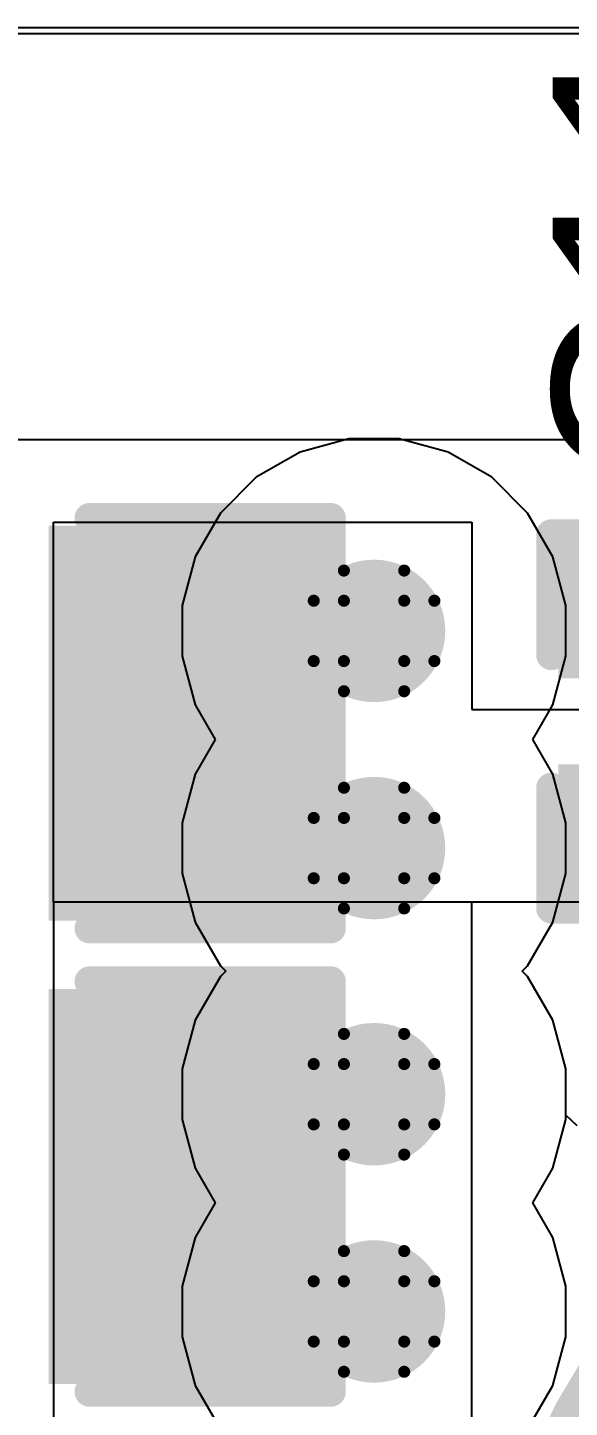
# Model space of a CAD drawing. Header units: inches. Extents: x -5 to 501, y -9 to 81.
# Drawn here: x 68.62 to 70.9, y 19.62 to 25.43 of the extents above; entities that cross this region are included whole.
import ezdxf

# ---------------------------------------------------------------- set-up
doc = ezdxf.new("R2010")
doc.units = ezdxf.units.IN
for name, color, linetype in [('Bottom Layer', 5, 'Continuous'), ('Drill Drawing', 1, 'Continuous'), ('Ground', 16, 'Continuous'), ('Power', 76, 'Continuous'), ('Top Layer', 1, 'Continuous'), ('Top Overlay', 2, 'Continuous'), ('Top Paste', 8, 'Continuous'), ('Top Solder', 216, 'Continuous'), ('Via Holes', 16, 'Continuous')]:
    doc.layers.add(name, color=color, linetype=linetype)
doc.styles.add('Arial', font='', dxfattribs={"height": 0.2})
doc.styles.get('Arial').set_extended_font_data('Arial')

msp = doc.modelspace()

# ---------------------------------------------------------------- hatches: boundary and pattern name
at = {"layer": 'Bottom Layer'}
h = msp.add_hatch(color=5, dxfattribs=at)
edge = h.paths.add_edge_path()
edge.add_arc((70.0786, 22.8854), 0.3, 0, 360)
h = msp.add_hatch(color=5, dxfattribs=at)
edge = h.paths.add_edge_path()
edge.add_arc((70.0786, 21.971), 0.3, 0, 360)
h = msp.add_hatch(color=5, dxfattribs=at)
edge = h.paths.add_edge_path()
edge.add_arc((70.0786, 20.9347), 0.3, 0, 360)
h = msp.add_hatch(color=5, dxfattribs=at)
edge = h.paths.add_edge_path()
edge.add_arc((70.0786, 20.0203), 0.3, 0, 360)
at = {"layer": 'Ground'}
h = msp.add_hatch(color=16, dxfattribs=at)
edge = h.paths.add_edge_path()
edge.add_arc((70.0786, 22.8854), 0.3, 0, 360)
h = msp.add_hatch(color=16, dxfattribs=at)
edge = h.paths.add_edge_path()
edge.add_arc((70.0786, 21.971), 0.3, 0, 360)
h = msp.add_hatch(color=16, dxfattribs=at)
edge = h.paths.add_edge_path()
edge.add_arc((70.0786, 20.9347), 0.3, 0, 360)
h = msp.add_hatch(color=16, dxfattribs=at)
edge = h.paths.add_edge_path()
edge.add_arc((70.0786, 20.0203), 0.3, 0, 360)
at = {"layer": 'Power'}
h = msp.add_hatch(color=76, dxfattribs=at)
edge = h.paths.add_edge_path()
edge.add_arc((70.0786, 22.8854), 0.3, 0, 360)
h = msp.add_hatch(color=76, dxfattribs=at)
edge = h.paths.add_edge_path()
edge.add_arc((70.0786, 21.971), 0.3, 0, 360)
h = msp.add_hatch(color=76, dxfattribs=at)
edge = h.paths.add_edge_path()
edge.add_arc((70.0786, 20.9347), 0.3, 0, 360)
h = msp.add_hatch(color=76, dxfattribs=at)
edge = h.paths.add_edge_path()
edge.add_arc((70.0786, 20.0203), 0.3, 0, 360)
at = {"layer": 'Top Layer'}
for points in [[(68.7786, 23.2588), (69.7946, 23.2588), (69.7946, 21.7348), (68.7786, 21.7348)], [(68.7786, 21.3081), (69.7946, 21.3081), (69.7946, 19.7841), (68.7786, 19.7841)]]:
    msp.add_hatch(color=1, dxfattribs=at).paths.add_polyline_path(points)
h = msp.add_hatch(color=1, dxfattribs=at)
edge = h.paths.add_edge_path()
edge.add_arc((70.0786, 22.8854), 0.3, 0, 360)
h = msp.add_hatch(color=1, dxfattribs=at)
edge = h.paths.add_edge_path()
edge.add_arc((70.0786, 21.971), 0.3, 0, 360)
h = msp.add_hatch(color=1, dxfattribs=at)
edge = h.paths.add_edge_path()
edge.add_arc((70.0786, 20.9347), 0.3, 0, 360)
h = msp.add_hatch(color=1, dxfattribs=at)
edge = h.paths.add_edge_path()
edge.add_arc((70.0786, 20.0203), 0.3, 0, 360)
at = {"layer": 'Top Paste'}
for points in [[(68.7786, 23.2588), (69.7946, 23.2588), (69.7946, 21.7348), (68.7786, 21.7348)], [(68.7786, 21.3081), (69.7946, 21.3081), (69.7946, 19.7841), (68.7786, 19.7841)]]:
    msp.add_hatch(color=8, dxfattribs=at).paths.add_polyline_path(points)
at = {"layer": 'Top Solder'}
for points in [[(68.7086, 23.3288), (69.8646, 23.3288), (69.8646, 21.6648), (68.7086, 21.6648)], [(70.8543, 23.2629), (71.6093, 23.2629), (71.6093, 22.6857), (70.8543, 22.6857)], [(70.8543, 22.3231), (71.6093, 22.3231), (71.6093, 21.7459), (70.8543, 21.7459)], [(68.7086, 21.3781), (69.8646, 21.3781), (69.8646, 19.7141), (68.7086, 19.7141)]]:
    msp.add_hatch(color=216, dxfattribs=at).paths.add_polyline_path(points)
at = {"layer": 'Via Holes'}
h = msp.add_hatch(color=7, dxfattribs=at)
edge = h.paths.add_edge_path()
edge.add_arc((70.0786, 22.8854), 0.15, 0, 360)
h = msp.add_hatch(color=7, dxfattribs=at)
edge = h.paths.add_edge_path()
edge.add_arc((70.0786, 21.971), 0.15, 0, 360)
h = msp.add_hatch(color=7, dxfattribs=at)
edge = h.paths.add_edge_path()
edge.add_arc((70.0786, 20.9347), 0.15, 0, 360)
h = msp.add_hatch(color=7, dxfattribs=at)
edge = h.paths.add_edge_path()
edge.add_arc((70.0786, 20.0203), 0.15, 0, 360)

# ---------------------------------------------------------------- linework, layer by layer
at = {"layer": 'Bottom Layer'}
for p, q in [((69.9722, 23.6934), (69.7667, 23.6383)), ((70.185, 23.6934), (69.9722, 23.6934)), ((70.3905, 23.6383), (70.185, 23.6934)), ((69.7667, 23.6383), (69.5825, 23.532)), ((70.5747, 23.532), (70.3905, 23.6383)), ((69.5825, 23.532), (69.432, 23.3815)), ((70.7252, 23.3815), (70.5747, 23.532)), ((69.432, 23.3815), (69.3257, 23.1973)), ((70.8315, 23.1973), (70.7252, 23.3815)), ((69.3257, 23.1973), (69.2706, 22.9918)), ((70.8866, 22.9918), (70.8315, 23.1973)), ((69.2706, 22.9918), (69.2706, 22.779)), ((70.8866, 22.779), (70.8866, 22.9918)), ((69.2706, 22.779), (69.3257, 22.5735)), ((70.8315, 22.5735), (70.8866, 22.779)), ((69.3257, 22.5735), (69.4096, 22.4282)), ((70.7476, 22.4282), (70.8315, 22.5735)), ((69.4096, 22.4282), (69.3257, 22.2829)), ((70.8315, 22.2829), (70.7476, 22.4282)), ((69.3257, 22.2829), (69.2706, 22.0774)), ((70.8866, 22.0774), (70.8315, 22.2829)), ((69.2706, 22.0774), (69.2706, 21.8646)), ((70.8866, 21.8646), (70.8866, 22.0774)), ((69.2706, 21.8646), (69.3257, 21.6591)), ((70.8315, 21.6591), (70.8866, 21.8646)), ((69.3257, 21.6591), (69.432, 21.4749)), ((70.7252, 21.4749), (70.8315, 21.6591)), ((69.432, 21.4749), (69.4541, 21.4528)), ((69.4541, 21.4528), (69.432, 21.4308)), ((70.7031, 21.4528), (70.7252, 21.4749)), ((70.7252, 21.4308), (70.7031, 21.4528)), ((69.432, 21.4308), (69.3257, 21.2466)), ((70.8315, 21.2466), (70.7252, 21.4308)), ((69.3257, 21.2466), (69.2706, 21.0411)), ((70.8866, 21.0411), (70.8315, 21.2466)), ((69.2706, 21.0411), (69.2706, 20.8283)), ((70.8866, 20.847), (70.8866, 21.0411)), ((69.2706, 20.8283), (69.3257, 20.6228)), ((70.9338, 20.8018), (70.8866, 20.847)), ((69.3257, 20.6228), (69.4096, 20.4775)), ((69.4096, 20.4775), (69.3257, 20.3322)), ((69.3257, 20.3322), (69.2706, 20.1267)), ((69.2706, 20.1267), (69.2706, 19.9139)), ((69.2706, 19.9139), (69.3257, 19.7084)), ((69.3257, 19.7084), (69.432, 19.5242))]:
    msp.add_line(p, q, dxfattribs=at)
msp.add_lwpolyline([(70.6222, 18.1327, 0.3048, 0.3048, -0.198912), (71.5109, 20.2782, 0.3048, 0.3048, 0)], format="xyseb", dxfattribs=at)
at = {"layer": 'Drill Drawing'}
for points in [[(69.9516, 23.0124, 0.0508, 0.0508, 0), (69.9516, 23.1394, 0.0508, 0.0508, 0)], [(69.9516, 23.1394, 0.0508, 0.0508, 0), (70.2056, 23.1394, 0.0508, 0.0508, 0)], [(70.2056, 23.0124, 0.0508, 0.0508, 0), (70.2056, 23.1394, 0.0508, 0.0508, 0)], [(69.8246, 22.7584, 0.0508, 0.0508, 0), (69.8246, 23.0124, 0.0508, 0.0508, 0)], [(69.8246, 23.0124, 0.0508, 0.0508, 0), (69.9516, 23.0124, 0.0508, 0.0508, 0)], [(70.2056, 23.0124, 0.0508, 0.0508, 0), (70.3326, 23.0124, 0.0508, 0.0508, 0)], [(70.3326, 22.7584, 0.0508, 0.0508, 0), (70.3326, 23.0124, 0.0508, 0.0508, 0)], [(69.8246, 22.7584, 0.0508, 0.0508, 0), (69.9516, 22.7584, 0.0508, 0.0508, 0)], [(69.9516, 22.6314, 0.0508, 0.0508, 0), (69.9516, 22.7584, 0.0508, 0.0508, 0)], [(70.2056, 22.7584, 0.0508, 0.0508, 0), (70.3326, 22.7584, 0.0508, 0.0508, 0)], [(70.2056, 22.6314, 0.0508, 0.0508, 0), (70.2056, 22.7584, 0.0508, 0.0508, 0)], [(69.9516, 22.6314, 0.0508, 0.0508, 0), (70.2056, 22.6314, 0.0508, 0.0508, 0)], [(69.9516, 22.098, 0.0508, 0.0508, 0), (69.9516, 22.225, 0.0508, 0.0508, 0)], [(69.9516, 22.225, 0.0508, 0.0508, 0), (70.2056, 22.225, 0.0508, 0.0508, 0)], [(70.2056, 22.098, 0.0508, 0.0508, 0), (70.2056, 22.225, 0.0508, 0.0508, 0)], [(69.8246, 21.844, 0.0508, 0.0508, 0), (69.8246, 22.098, 0.0508, 0.0508, 0)], [(69.8246, 22.098, 0.0508, 0.0508, 0), (69.9516, 22.098, 0.0508, 0.0508, 0)], [(70.2056, 22.098, 0.0508, 0.0508, 0), (70.3326, 22.098, 0.0508, 0.0508, 0)], [(70.3326, 21.844, 0.0508, 0.0508, 0), (70.3326, 22.098, 0.0508, 0.0508, 0)], [(69.8246, 21.844, 0.0508, 0.0508, 0), (69.9516, 21.844, 0.0508, 0.0508, 0)], [(69.9516, 21.717, 0.0508, 0.0508, 0), (69.9516, 21.844, 0.0508, 0.0508, 0)], [(70.2056, 21.844, 0.0508, 0.0508, 0), (70.3326, 21.844, 0.0508, 0.0508, 0)], [(70.2056, 21.717, 0.0508, 0.0508, 0), (70.2056, 21.844, 0.0508, 0.0508, 0)], [(69.9516, 21.717, 0.0508, 0.0508, 0), (70.2056, 21.717, 0.0508, 0.0508, 0)], [(69.9516, 21.0617, 0.0508, 0.0508, 0), (69.9516, 21.1887, 0.0508, 0.0508, 0)], [(69.9516, 21.1887, 0.0508, 0.0508, 0), (70.2056, 21.1887, 0.0508, 0.0508, 0)], [(70.2056, 21.0617, 0.0508, 0.0508, 0), (70.2056, 21.1887, 0.0508, 0.0508, 0)], [(69.8246, 20.8077, 0.0508, 0.0508, 0), (69.8246, 21.0617, 0.0508, 0.0508, 0)], [(69.8246, 21.0617, 0.0508, 0.0508, 0), (69.9516, 21.0617, 0.0508, 0.0508, 0)], [(70.2056, 21.0617, 0.0508, 0.0508, 0), (70.3326, 21.0617, 0.0508, 0.0508, 0)], [(70.3326, 20.8077, 0.0508, 0.0508, 0), (70.3326, 21.0617, 0.0508, 0.0508, 0)], [(69.8246, 20.8077, 0.0508, 0.0508, 0), (69.9516, 20.8077, 0.0508, 0.0508, 0)], [(69.9516, 20.6807, 0.0508, 0.0508, 0), (69.9516, 20.8077, 0.0508, 0.0508, 0)], [(70.2056, 20.8077, 0.0508, 0.0508, 0), (70.3326, 20.8077, 0.0508, 0.0508, 0)], [(70.2056, 20.6807, 0.0508, 0.0508, 0), (70.2056, 20.8077, 0.0508, 0.0508, 0)], [(69.9516, 20.6807, 0.0508, 0.0508, 0), (70.2056, 20.6807, 0.0508, 0.0508, 0)], [(69.9516, 20.1473, 0.0508, 0.0508, 0), (69.9516, 20.2743, 0.0508, 0.0508, 0)], [(69.9516, 20.2743, 0.0508, 0.0508, 0), (70.2056, 20.2743, 0.0508, 0.0508, 0)], [(70.2056, 20.1473, 0.0508, 0.0508, 0), (70.2056, 20.2743, 0.0508, 0.0508, 0)], [(69.8246, 19.8933, 0.0508, 0.0508, 0), (69.8246, 20.1473, 0.0508, 0.0508, 0)], [(69.8246, 20.1473, 0.0508, 0.0508, 0), (69.9516, 20.1473, 0.0508, 0.0508, 0)], [(70.2056, 20.1473, 0.0508, 0.0508, 0), (70.3326, 20.1473, 0.0508, 0.0508, 0)], [(70.3326, 19.8933, 0.0508, 0.0508, 0), (70.3326, 20.1473, 0.0508, 0.0508, 0)], [(69.8246, 19.8933, 0.0508, 0.0508, 0), (69.9516, 19.8933, 0.0508, 0.0508, 0)], [(69.9516, 19.7663, 0.0508, 0.0508, 0), (69.9516, 19.8933, 0.0508, 0.0508, 0)], [(70.2056, 19.8933, 0.0508, 0.0508, 0), (70.3326, 19.8933, 0.0508, 0.0508, 0)], [(70.2056, 19.7663, 0.0508, 0.0508, 0), (70.2056, 19.8933, 0.0508, 0.0508, 0)], [(69.9516, 19.7663, 0.0508, 0.0508, 0), (70.2056, 19.7663, 0.0508, 0.0508, 0)]]:
    msp.add_lwpolyline(points, format="xyseb", dxfattribs=at)
for points in [[(69.9389, 23.1394, 0.0254, 0.0254, 1), (69.9643, 23.1394, 0.0254, 0.0254, 1)], [(69.9389, 23.1394, 0.0254, 0.0254, 1), (69.9643, 23.1394, 0.0254, 0.0254, 1)], [(70.1929, 23.1394, 0.0254, 0.0254, 1), (70.2183, 23.1394, 0.0254, 0.0254, 1)], [(70.1929, 23.1394, 0.0254, 0.0254, 1), (70.2183, 23.1394, 0.0254, 0.0254, 1)], [(69.8119, 23.0124, 0.0254, 0.0254, 1), (69.8373, 23.0124, 0.0254, 0.0254, 1)], [(69.8119, 23.0124, 0.0254, 0.0254, 1), (69.8373, 23.0124, 0.0254, 0.0254, 1)], [(69.9389, 23.0124, 0.0254, 0.0254, 1), (69.9643, 23.0124, 0.0254, 0.0254, 1)], [(69.9389, 23.0124, 0.0254, 0.0254, 1), (69.9643, 23.0124, 0.0254, 0.0254, 1)], [(70.1929, 23.0124, 0.0254, 0.0254, 1), (70.2183, 23.0124, 0.0254, 0.0254, 1)], [(70.1929, 23.0124, 0.0254, 0.0254, 1), (70.2183, 23.0124, 0.0254, 0.0254, 1)], [(70.3199, 23.0124, 0.0254, 0.0254, 1), (70.3453, 23.0124, 0.0254, 0.0254, 1)], [(70.3199, 23.0124, 0.0254, 0.0254, 1), (70.3453, 23.0124, 0.0254, 0.0254, 1)], [(69.8119, 22.7584, 0.0254, 0.0254, 1), (69.8373, 22.7584, 0.0254, 0.0254, 1)], [(69.8119, 22.7584, 0.0254, 0.0254, 1), (69.8373, 22.7584, 0.0254, 0.0254, 1)], [(69.9389, 22.7584, 0.0254, 0.0254, 1), (69.9643, 22.7584, 0.0254, 0.0254, 1)], [(69.9389, 22.7584, 0.0254, 0.0254, 1), (69.9643, 22.7584, 0.0254, 0.0254, 1)], [(70.1929, 22.7584, 0.0254, 0.0254, 1), (70.2183, 22.7584, 0.0254, 0.0254, 1)], [(70.1929, 22.7584, 0.0254, 0.0254, 1), (70.2183, 22.7584, 0.0254, 0.0254, 1)], [(70.3199, 22.7584, 0.0254, 0.0254, 1), (70.3453, 22.7584, 0.0254, 0.0254, 1)], [(70.3199, 22.7584, 0.0254, 0.0254, 1), (70.3453, 22.7584, 0.0254, 0.0254, 1)], [(69.9389, 22.6314, 0.0254, 0.0254, 1), (69.9643, 22.6314, 0.0254, 0.0254, 1)], [(69.9389, 22.6314, 0.0254, 0.0254, 1), (69.9643, 22.6314, 0.0254, 0.0254, 1)], [(70.1929, 22.6314, 0.0254, 0.0254, 1), (70.2183, 22.6314, 0.0254, 0.0254, 1)], [(70.1929, 22.6314, 0.0254, 0.0254, 1), (70.2183, 22.6314, 0.0254, 0.0254, 1)], [(69.9389, 22.225, 0.0254, 0.0254, 1), (69.9643, 22.225, 0.0254, 0.0254, 1)], [(69.9389, 22.225, 0.0254, 0.0254, 1), (69.9643, 22.225, 0.0254, 0.0254, 1)], [(70.1929, 22.225, 0.0254, 0.0254, 1), (70.2183, 22.225, 0.0254, 0.0254, 1)], [(70.1929, 22.225, 0.0254, 0.0254, 1), (70.2183, 22.225, 0.0254, 0.0254, 1)], [(69.8119, 22.098, 0.0254, 0.0254, 1), (69.8373, 22.098, 0.0254, 0.0254, 1)], [(69.8119, 22.098, 0.0254, 0.0254, 1), (69.8373, 22.098, 0.0254, 0.0254, 1)], [(69.9389, 22.098, 0.0254, 0.0254, 1), (69.9643, 22.098, 0.0254, 0.0254, 1)], [(69.9389, 22.098, 0.0254, 0.0254, 1), (69.9643, 22.098, 0.0254, 0.0254, 1)], [(70.1929, 22.098, 0.0254, 0.0254, 1), (70.2183, 22.098, 0.0254, 0.0254, 1)], [(70.1929, 22.098, 0.0254, 0.0254, 1), (70.2183, 22.098, 0.0254, 0.0254, 1)], [(70.3199, 22.098, 0.0254, 0.0254, 1), (70.3453, 22.098, 0.0254, 0.0254, 1)], [(70.3199, 22.098, 0.0254, 0.0254, 1), (70.3453, 22.098, 0.0254, 0.0254, 1)], [(69.8119, 21.844, 0.0254, 0.0254, 1), (69.8373, 21.844, 0.0254, 0.0254, 1)], [(69.8119, 21.844, 0.0254, 0.0254, 1), (69.8373, 21.844, 0.0254, 0.0254, 1)], [(69.9389, 21.844, 0.0254, 0.0254, 1), (69.9643, 21.844, 0.0254, 0.0254, 1)], [(69.9389, 21.844, 0.0254, 0.0254, 1), (69.9643, 21.844, 0.0254, 0.0254, 1)], [(70.1929, 21.844, 0.0254, 0.0254, 1), (70.2183, 21.844, 0.0254, 0.0254, 1)], [(70.1929, 21.844, 0.0254, 0.0254, 1), (70.2183, 21.844, 0.0254, 0.0254, 1)], [(70.3199, 21.844, 0.0254, 0.0254, 1), (70.3453, 21.844, 0.0254, 0.0254, 1)], [(70.3199, 21.844, 0.0254, 0.0254, 1), (70.3453, 21.844, 0.0254, 0.0254, 1)], [(69.9389, 21.717, 0.0254, 0.0254, 1), (69.9643, 21.717, 0.0254, 0.0254, 1)], [(69.9389, 21.717, 0.0254, 0.0254, 1), (69.9643, 21.717, 0.0254, 0.0254, 1)], [(70.1929, 21.717, 0.0254, 0.0254, 1), (70.2183, 21.717, 0.0254, 0.0254, 1)], [(70.1929, 21.717, 0.0254, 0.0254, 1), (70.2183, 21.717, 0.0254, 0.0254, 1)], [(69.9389, 21.1887, 0.0254, 0.0254, 1), (69.9643, 21.1887, 0.0254, 0.0254, 1)], [(69.9389, 21.1887, 0.0254, 0.0254, 1), (69.9643, 21.1887, 0.0254, 0.0254, 1)], [(70.1929, 21.1887, 0.0254, 0.0254, 1), (70.2183, 21.1887, 0.0254, 0.0254, 1)], [(70.1929, 21.1887, 0.0254, 0.0254, 1), (70.2183, 21.1887, 0.0254, 0.0254, 1)], [(69.8119, 21.0617, 0.0254, 0.0254, 1), (69.8373, 21.0617, 0.0254, 0.0254, 1)], [(69.8119, 21.0617, 0.0254, 0.0254, 1), (69.8373, 21.0617, 0.0254, 0.0254, 1)], [(69.9389, 21.0617, 0.0254, 0.0254, 1), (69.9643, 21.0617, 0.0254, 0.0254, 1)], [(69.9389, 21.0617, 0.0254, 0.0254, 1), (69.9643, 21.0617, 0.0254, 0.0254, 1)], [(70.1929, 21.0617, 0.0254, 0.0254, 1), (70.2183, 21.0617, 0.0254, 0.0254, 1)], [(70.1929, 21.0617, 0.0254, 0.0254, 1), (70.2183, 21.0617, 0.0254, 0.0254, 1)], [(70.3199, 21.0617, 0.0254, 0.0254, 1), (70.3453, 21.0617, 0.0254, 0.0254, 1)], [(70.3199, 21.0617, 0.0254, 0.0254, 1), (70.3453, 21.0617, 0.0254, 0.0254, 1)], [(69.8119, 20.8077, 0.0254, 0.0254, 1), (69.8373, 20.8077, 0.0254, 0.0254, 1)], [(69.8119, 20.8077, 0.0254, 0.0254, 1), (69.8373, 20.8077, 0.0254, 0.0254, 1)], [(69.9389, 20.8077, 0.0254, 0.0254, 1), (69.9643, 20.8077, 0.0254, 0.0254, 1)], [(69.9389, 20.8077, 0.0254, 0.0254, 1), (69.9643, 20.8077, 0.0254, 0.0254, 1)], [(70.1929, 20.8077, 0.0254, 0.0254, 1), (70.2183, 20.8077, 0.0254, 0.0254, 1)], [(70.1929, 20.8077, 0.0254, 0.0254, 1), (70.2183, 20.8077, 0.0254, 0.0254, 1)], [(70.3199, 20.8077, 0.0254, 0.0254, 1), (70.3453, 20.8077, 0.0254, 0.0254, 1)], [(70.3199, 20.8077, 0.0254, 0.0254, 1), (70.3453, 20.8077, 0.0254, 0.0254, 1)], [(69.9389, 20.6807, 0.0254, 0.0254, 1), (69.9643, 20.6807, 0.0254, 0.0254, 1)], [(69.9389, 20.6807, 0.0254, 0.0254, 1), (69.9643, 20.6807, 0.0254, 0.0254, 1)], [(70.1929, 20.6807, 0.0254, 0.0254, 1), (70.2183, 20.6807, 0.0254, 0.0254, 1)], [(70.1929, 20.6807, 0.0254, 0.0254, 1), (70.2183, 20.6807, 0.0254, 0.0254, 1)], [(69.9389, 20.2743, 0.0254, 0.0254, 1), (69.9643, 20.2743, 0.0254, 0.0254, 1)], [(69.9389, 20.2743, 0.0254, 0.0254, 1), (69.9643, 20.2743, 0.0254, 0.0254, 1)], [(70.1929, 20.2743, 0.0254, 0.0254, 1), (70.2183, 20.2743, 0.0254, 0.0254, 1)], [(70.1929, 20.2743, 0.0254, 0.0254, 1), (70.2183, 20.2743, 0.0254, 0.0254, 1)], [(69.8119, 20.1473, 0.0254, 0.0254, 1), (69.8373, 20.1473, 0.0254, 0.0254, 1)], [(69.8119, 20.1473, 0.0254, 0.0254, 1), (69.8373, 20.1473, 0.0254, 0.0254, 1)], [(69.9389, 20.1473, 0.0254, 0.0254, 1), (69.9643, 20.1473, 0.0254, 0.0254, 1)], [(69.9389, 20.1473, 0.0254, 0.0254, 1), (69.9643, 20.1473, 0.0254, 0.0254, 1)], [(70.1929, 20.1473, 0.0254, 0.0254, 1), (70.2183, 20.1473, 0.0254, 0.0254, 1)], [(70.1929, 20.1473, 0.0254, 0.0254, 1), (70.2183, 20.1473, 0.0254, 0.0254, 1)], [(70.3199, 20.1473, 0.0254, 0.0254, 1), (70.3453, 20.1473, 0.0254, 0.0254, 1)], [(70.3199, 20.1473, 0.0254, 0.0254, 1), (70.3453, 20.1473, 0.0254, 0.0254, 1)], [(69.8119, 19.8933, 0.0254, 0.0254, 1), (69.8373, 19.8933, 0.0254, 0.0254, 1)], [(69.8119, 19.8933, 0.0254, 0.0254, 1), (69.8373, 19.8933, 0.0254, 0.0254, 1)], [(69.9389, 19.8933, 0.0254, 0.0254, 1), (69.9643, 19.8933, 0.0254, 0.0254, 1)], [(69.9389, 19.8933, 0.0254, 0.0254, 1), (69.9643, 19.8933, 0.0254, 0.0254, 1)], [(70.1929, 19.8933, 0.0254, 0.0254, 1), (70.2183, 19.8933, 0.0254, 0.0254, 1)], [(70.1929, 19.8933, 0.0254, 0.0254, 1), (70.2183, 19.8933, 0.0254, 0.0254, 1)], [(70.3199, 19.8933, 0.0254, 0.0254, 1), (70.3453, 19.8933, 0.0254, 0.0254, 1)], [(70.3199, 19.8933, 0.0254, 0.0254, 1), (70.3453, 19.8933, 0.0254, 0.0254, 1)], [(69.9389, 19.7663, 0.0254, 0.0254, 1), (69.9643, 19.7663, 0.0254, 0.0254, 1)], [(69.9389, 19.7663, 0.0254, 0.0254, 1), (69.9643, 19.7663, 0.0254, 0.0254, 1)], [(70.1929, 19.7663, 0.0254, 0.0254, 1), (70.2183, 19.7663, 0.0254, 0.0254, 1)], [(70.1929, 19.7663, 0.0254, 0.0254, 1), (70.2183, 19.7663, 0.0254, 0.0254, 1)]]:
    msp.add_lwpolyline(points, format="xyseb", close=True, dxfattribs=at)
at = {"layer": 'Ground'}
for p, q in [((65.9892, 25.4), (81.669, 25.4)), ((69.9722, 23.6934), (69.7667, 23.6383)), ((70.185, 23.6934), (69.9722, 23.6934)), ((70.3905, 23.6383), (70.185, 23.6934)), ((69.7667, 23.6383), (69.5825, 23.532)), ((70.5747, 23.532), (70.3905, 23.6383)), ((69.5825, 23.532), (69.432, 23.3815)), ((70.7252, 23.3815), (70.5747, 23.532)), ((69.432, 23.3815), (69.3257, 23.1973)), ((70.8315, 23.1973), (70.7252, 23.3815)), ((69.3257, 23.1973), (69.2706, 22.9918)), ((70.8866, 22.9918), (70.8315, 23.1973)), ((69.2706, 22.9918), (69.2706, 22.779)), ((70.8866, 22.779), (70.8866, 22.9918)), ((69.2706, 22.779), (69.3257, 22.5735)), ((70.8315, 22.5735), (70.8866, 22.779)), ((69.3257, 22.5735), (69.4096, 22.4282)), ((70.7476, 22.4282), (70.8315, 22.5735)), ((69.4096, 22.4282), (69.3257, 22.2829)), ((70.8315, 22.2829), (70.7476, 22.4282)), ((69.3257, 22.2829), (69.2706, 22.0774)), ((70.8866, 22.0774), (70.8315, 22.2829)), ((69.2706, 22.0774), (69.2706, 21.8646)), ((70.8866, 21.8646), (70.8866, 22.0774)), ((69.2706, 21.8646), (69.3257, 21.6591)), ((70.8315, 21.6591), (70.8866, 21.8646)), ((69.3257, 21.6591), (69.432, 21.4749)), ((70.7252, 21.4749), (70.8315, 21.6591)), ((69.432, 21.4749), (69.4541, 21.4528)), ((69.4541, 21.4528), (69.432, 21.4308)), ((70.7031, 21.4528), (70.7252, 21.4749)), ((70.7252, 21.4308), (70.7031, 21.4528)), ((69.432, 21.4308), (69.3257, 21.2466)), ((70.8315, 21.2466), (70.7252, 21.4308)), ((69.3257, 21.2466), (69.2706, 21.0411)), ((70.8866, 21.0411), (70.8315, 21.2466)), ((69.2706, 21.0411), (69.2706, 20.8283)), ((70.8866, 20.8283), (70.8866, 21.0411)), ((69.2706, 20.8283), (69.3257, 20.6228)), ((70.8315, 20.6228), (70.8866, 20.8283)), ((69.3257, 20.6228), (69.4096, 20.4775)), ((70.7476, 20.4775), (70.8315, 20.6228)), ((69.4096, 20.4775), (69.3257, 20.3322)), ((70.8315, 20.3322), (70.7476, 20.4775)), ((69.3257, 20.3322), (69.2706, 20.1267)), ((70.8866, 20.1267), (70.8315, 20.3322)), ((69.2706, 20.1267), (69.2706, 19.9139)), ((70.8866, 19.9139), (70.8866, 20.1267)), ((69.2706, 19.9139), (69.3257, 19.7084)), ((70.8315, 19.7084), (70.8866, 19.9139)), ((69.3257, 19.7084), (69.432, 19.5242)), ((70.7252, 19.5242), (70.8315, 19.7084))]:
    msp.add_line(p, q, dxfattribs=at)
at = {"layer": 'Top Layer'}
for p, q in [((66.0908, 25.4254), (71.2318, 25.4254)), ((70.9143, 23.6899), (66.0908, 23.6899)), ((68.7278, 21.7434), (68.7278, 23.3426)), ((68.7278, 23.3426), (70.4901, 23.3426)), ((70.4901, 23.3426), (70.4901, 22.5543)), ((70.4901, 22.5543), (74.87, 22.5543)), ((70.4901, 21.7434), (68.7278, 21.7434)), ((68.7278, 21.7434), (68.7278, 19.5233)), ((74.87, 21.7434), (68.7278, 21.7434)), ((70.4901, 19.5233), (70.4901, 21.7434))]:
    msp.add_line(p, q, dxfattribs=at)
at = {"layer": 'Top Overlay'}
for points in [[(68.8802, 23.3604, 0.127, 0.127, 0), (69.8962, 23.3604, 0.127, 0.127, 0)], [(69.8962, 21.6332, 0.127, 0.127, 0), (69.8962, 23.3604, 0.127, 0.127, 0)], [(70.8254, 22.7838, 0.127, 0.127, 0), (70.8254, 23.2918, 0.127, 0.127, 0)], [(70.8254, 23.2918, 0.127, 0.127, 0), (71.6382, 23.2918, 0.127, 0.127, 0)], [(70.8254, 21.717, 0.127, 0.127, 0), (70.8254, 22.225, 0.127, 0.127, 0)], [(70.8254, 21.717, 0.127, 0.127, 0), (71.6382, 21.717, 0.127, 0.127, 0)], [(68.8802, 21.6332, 0.127, 0.127, 0), (69.8962, 21.6332, 0.127, 0.127, 0)], [(68.8802, 21.4097, 0.127, 0.127, 0), (69.8962, 21.4097, 0.127, 0.127, 0)], [(69.8962, 19.6825, 0.127, 0.127, 0), (69.8962, 21.4097, 0.127, 0.127, 0)], [(68.8802, 19.6825, 0.127, 0.127, 0), (69.8962, 19.6825, 0.127, 0.127, 0)]]:
    msp.add_lwpolyline(points, format="xyseb", dxfattribs=at)
for points in [[(68.8485, 23.3604, 0.0635, 0.0635, 1), (68.912, 23.3604, 0.0635, 0.0635, 1)], [(69.8645, 23.3604, 0.0635, 0.0635, 1), (69.928, 23.3604, 0.0635, 0.0635, 1)], [(69.8645, 23.3604, 0.0635, 0.0635, 1), (69.928, 23.3604, 0.0635, 0.0635, 1)], [(70.7936, 23.2918, 0.0635, 0.0635, 1), (70.8571, 23.2918, 0.0635, 0.0635, 1)], [(70.7936, 23.2918, 0.0635, 0.0635, 1), (70.8571, 23.2918, 0.0635, 0.0635, 1)], [(70.7936, 22.7838, 0.0635, 0.0635, 1), (70.8571, 22.7838, 0.0635, 0.0635, 1)], [(70.7936, 22.225, 0.0635, 0.0635, 1), (70.8571, 22.225, 0.0635, 0.0635, 1)], [(70.7936, 21.717, 0.0635, 0.0635, 1), (70.8571, 21.717, 0.0635, 0.0635, 1)], [(70.7936, 21.717, 0.0635, 0.0635, 1), (70.8571, 21.717, 0.0635, 0.0635, 1)], [(68.8485, 21.6332, 0.0635, 0.0635, 1), (68.912, 21.6332, 0.0635, 0.0635, 1)], [(69.8645, 21.6332, 0.0635, 0.0635, 1), (69.928, 21.6332, 0.0635, 0.0635, 1)], [(69.8645, 21.6332, 0.0635, 0.0635, 1), (69.928, 21.6332, 0.0635, 0.0635, 1)], [(68.8485, 21.4097, 0.0635, 0.0635, 1), (68.912, 21.4097, 0.0635, 0.0635, 1)], [(69.8645, 21.4097, 0.0635, 0.0635, 1), (69.928, 21.4097, 0.0635, 0.0635, 1)], [(69.8645, 21.4097, 0.0635, 0.0635, 1), (69.928, 21.4097, 0.0635, 0.0635, 1)], [(68.8485, 19.6825, 0.0635, 0.0635, 1), (68.912, 19.6825, 0.0635, 0.0635, 1)], [(69.8645, 19.6825, 0.0635, 0.0635, 1), (69.928, 19.6825, 0.0635, 0.0635, 1)], [(69.8645, 19.6825, 0.0635, 0.0635, 1), (69.928, 19.6825, 0.0635, 0.0635, 1)]]:
    msp.add_lwpolyline(points, format="xyseb", close=True, dxfattribs=at)

# ---------------------------------------------------------------- texts
at = {"layer": 'Top Overlay', "style": 'Arial'}
msp.add_text('C11', height=0.762, rotation=90, dxfattribs=at).set_placement((71.5923, 23.4941))

doc.saveas('drawing.dxf')
